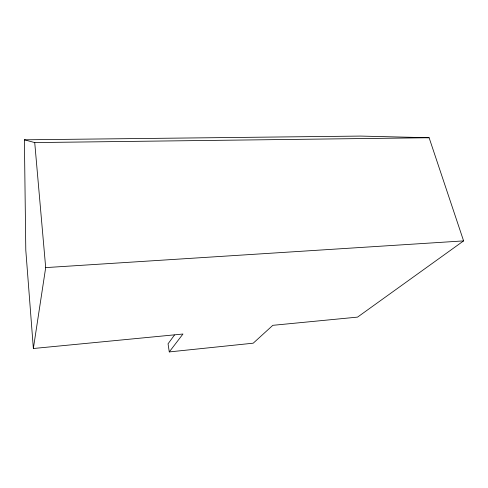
<?xml version="1.0" encoding="UTF-8"?>
<svg xmlns="http://www.w3.org/2000/svg" width="488" height="488" viewBox="0 0 488 488"><rect width="100%" height="100%" fill="white"/><g stroke="black" fill="none" stroke-linecap="round" stroke-linejoin="round"><path stroke-width="0.73" d="M33.361 348.505L45.689 267.607L34.727 142.581L24.4 139.812L25.797 250.21L33.361 348.505L182.951 334.024L169.275 351.921L253.223 343.186L272.829 325.319L357.558 317.115L463.6 240.895L429.117 137.738L360.614 136.079L24.4 139.812M174.478 335.03L168.049 343.814L169.275 351.921M45.689 267.607L463.6 240.895M34.727 142.581L429.117 137.738"/></g></svg>
